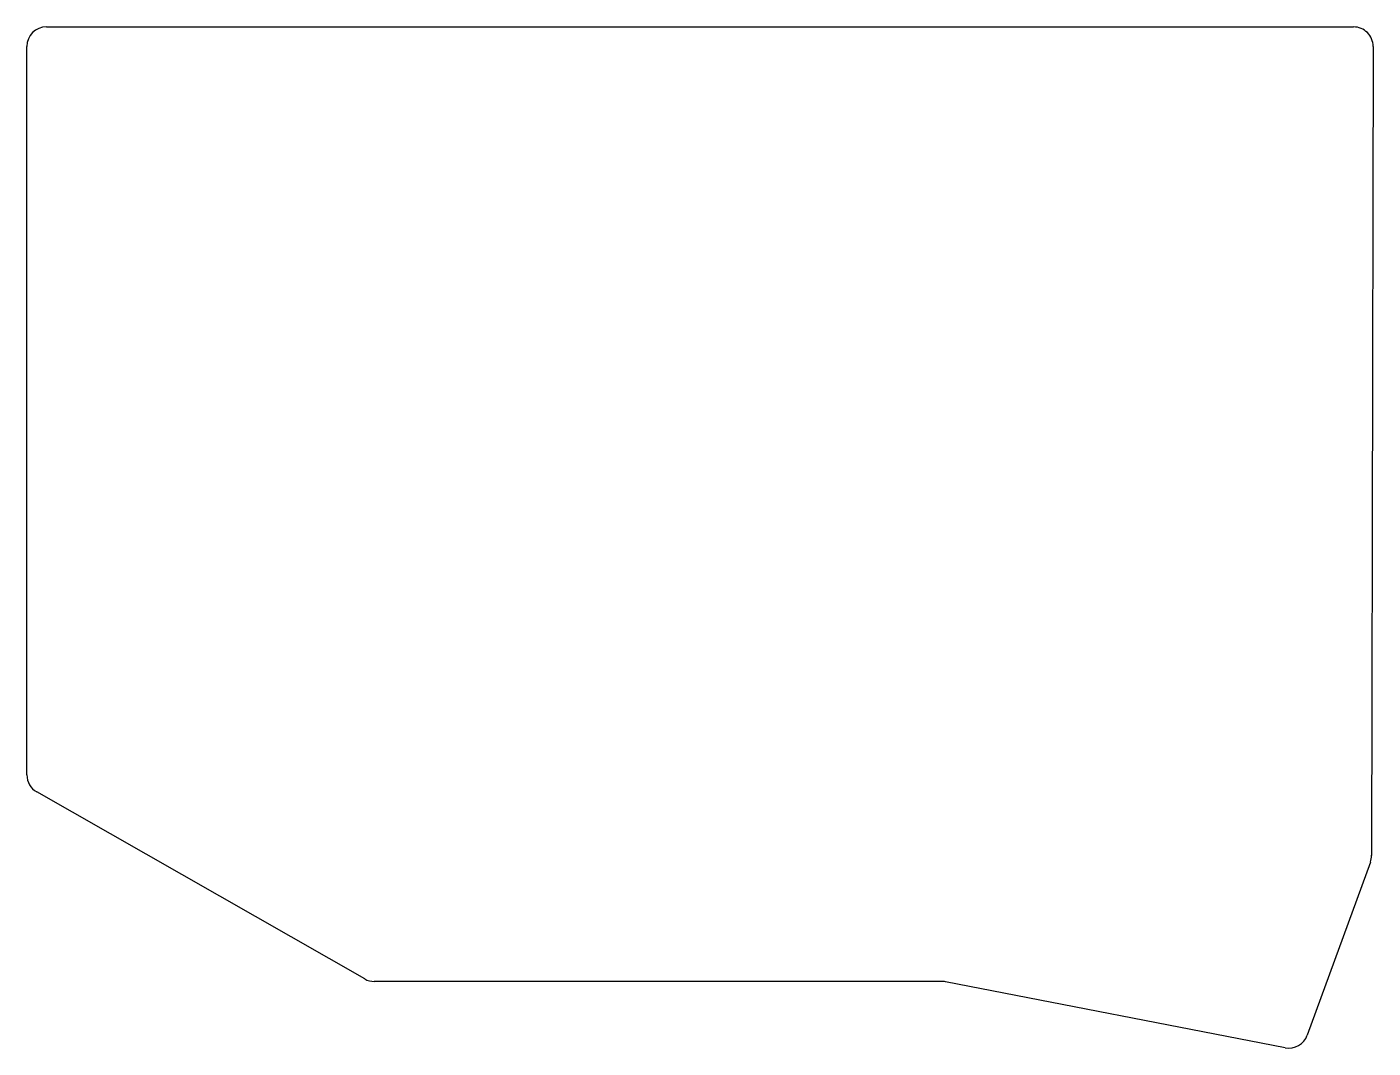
# Model space of a CAD drawing. Header units: millimetres. Extents: x 140 to 278, y -187 to -82.
import ezdxf

# ---------------------------------------------------------------- set-up
doc = ezdxf.new("R2010")
doc.units = ezdxf.units.MM

msp = doc.modelspace()

# ---------------------------------------------------------------- linework, layer by layer
for p, q in [((141.5, -82.5), (275.76, -82.5)), ((139.5, -159.34), (139.5, -84.5)), ((277.76, -84.5), (277.6, -167.6)), ((174.19, -180.29), (140.51, -161.08)), ((277.48, -168.28), (271, -186.08)), ((233.46, -180.55), (175.18, -180.55)), ((268.74, -187.36), (233.84, -180.59))]:
    msp.add_line(p, q)
for centre, start, end in [((141.5, -84.5), 90, 180), ((275.76, -84.5), 359.8925, 90), ((141.5, -159.34), 180, 240.299), ((275.6, -167.59), 340, 359.8925), ((175.18, -178.55), 240.299, 270), ((233.46, -182.55), 79.0217, 90), ((269.12, -185.39), 259.0217, 340)]:
    msp.add_arc(centre, 2, start, end)

doc.saveas('drawing.dxf')
